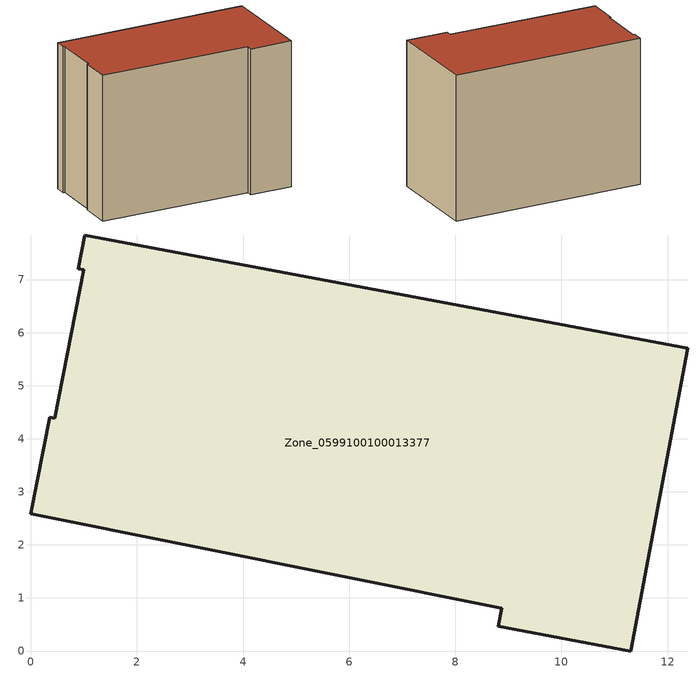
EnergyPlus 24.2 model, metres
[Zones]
Zone_0599100100013377
 floor ground (C_G): 12.38,5.7 11.31,0 8.81,0.47 8.87,0.8 0,2.59 0.36,4.4 0.45,4.38 0.99,7.18 0.9,7.2 1.02,7.84 z0
 wall outside (C_F): 0.9,7.2 0.99,7.18 0.45,4.38 0.36,4.4 0,2.59 8.87,0.8 8.81,0.47 11.31,0 12.38,5.7 1.02,7.84 0.9,7.2 z0:8.72
 roof outside (C_R): 8.81,0.47 11.31,0 12.38,5.7 1.02,7.84 0.9,7.2 0.99,7.18 0.45,4.38 0.36,4.4 0,2.59 8.87,0.8 z8.72
[BUILDING]
Pand.0599100100013377: North Axis=0; Terrain=City; Loads Convergence Tolerance Value=0.04; Temperature Convergence Tolerance Value=0.4; Solar Distribution=FullExterior; Maximum Number of Warmup Days=25; Minimum Number of Warmup Days=1
[Site:Location]
Rotterdam.The.Hague.AP_ZH_NLD Design_Conditions: Latitude=51.96; Longitude=4.45; Time Zone=1; Elevation=-4.5
[SITE:GROUNDTEMPERATURE:BUILDINGSURFACE]
18, 18, 18, 18, 18, 18, 18, 18, 18, 18, 18, 18
[MATERIAL] Thermal Absorptance=0.9; Solar Absorptance=0.7; Visible Absorptance=0.7
Name | Roughness | Thickness | Conductivity | Density | Specific Heat
G.TC.2015-2018 | MediumSmooth | 0.15 | 0.0428571 | 540 | 1210
F.TC.2015-2018 | Rough | 0.3 | 0.0666667 | 1920 | 840
R.TC.2015-2018 | MediumRough | 0.2 | 0.0333333 | 1500 | 1000
[CONSTRUCTION]
C_G: G.TC.2015-2018
C_F: F.TC.2015-2018
C_R: R.TC.2015-2018
[ZONE]
Zone_0599100100013377: Type=1; Multiplier=1; Ceiling Height=Autocalculate; Volume=Autocalculate; Floor Area=autocalculate; Part of Total Floor Area=Yes
[ZONEINFILTRATION:DESIGNFLOWRATE]
Infil_Zone_0599100100013377: Zone or ZoneList or Space or SpaceList=Zone_0599100100013377; Schedule=AlwaysOn; Design Flow Rate Calculation Method=Flow/Area; Flow Rate per Floor Area=0.0015; Constant Term Coefficient=1; Temperature Term Coefficient=0; Velocity Term Coefficient=0; Velocity Squared Term Coefficient=0
[HVACTEMPLATE:ZONE:IDEALLOADSAIRSYSTEM]
Zone_0599100100013377: Maximum Heating Supply Air Temperature=50; Minimum Cooling Supply Air Temperature=13; Maximum Heating Supply Air Humidity Ratio=0.0156; Minimum Cooling Supply Air Humidity Ratio=0.0077; Heating Limit=NoLimit; Cooling Limit=NoLimit; Dehumidification Control Type=ConstantSensibleHeatRatio; Cooling Sensible Heat Ratio=0.7; Dehumidification Setpoint=60; Humidification Control Type=None; Humidification Setpoint=30; Outdoor Air Method=None; Outdoor Air Flow Rate per Person=0.00944; Outdoor Air Flow Rate per Zone Floor Area=0; Outdoor Air Flow Rate per Zone=0; Demand Controlled Ventilation Type=None; Outdoor Air Economizer Type=NoEconomizer; Heat Recovery Type=None; Sensible Heat Recovery Effectiveness=0.7; Latent Heat Recovery Effectiveness=0.65
[ZONECONTROL:THERMOSTAT]
ThermostatControl_Zone_0599100100013377: Zone or ZoneList=Zone_0599100100013377; Control Type Schedule=DualSetpointControlType; Control 1=Thermostat_Zone_0599100100013377; Temperature Difference Between Cutout And Setpoint=0
[THERMOSTATSETPOINT:DUALSETPOINT]
Thermostat_Zone_0599100100013377: Heating Setpoint Temperature Schedule=HeatingSetpoint_Zone_0599100100013377; Cooling Setpoint Temperature Schedule=CoolingSetpoint_Zone_0599100100013377
[SCHEDULE:COMPACT]
HeatingSetpoint_Zone_0599100100013377: Through: 12/31, For: AllDays, Until: 24:00, 21
CoolingSetpoint_Zone_0599100100013377: Through: 12/31, For: AllDays, Until: 24:00, 24
DualSetpointControlType: Through: 12/31, For: AllDays, Until: 24:00, 4
AlwaysOn: Through: 12/31, For: AllDays, Until: 24:00, 1
